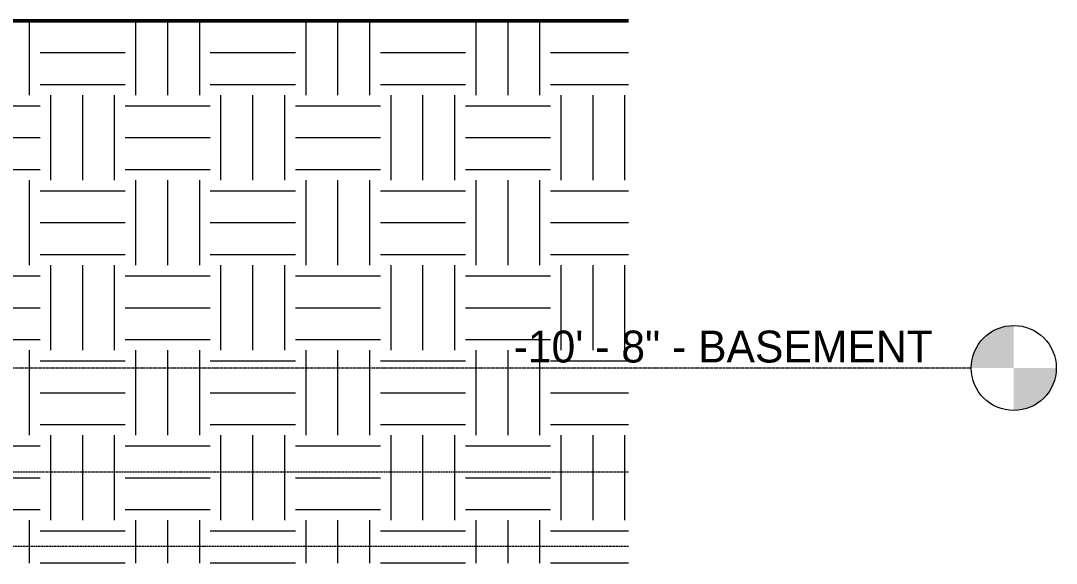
# Model space of a CAD drawing. Header units: inches. Extents: x 9610 to 15331, y -316 to 681.
# Drawn here: x 12275.1 to 12567.3, y -183.1 to -30 of the extents above; entities that cross this region are included whole.
import ezdxf

# ---------------------------------------------------------------- set-up
doc = ezdxf.new("R2010")
doc.units = ezdxf.units.IN
doc.header["$MEASUREMENT"] = 0
doc.linetypes.add('Aligning Line 1_8_', pattern=[0.25, 0.125, -0.125])
doc.linetypes.add('Grid Line 1_2_', pattern=[0.875, 0.5, -0.125, 0.125, -0.125])
for name, color, linetype, lineweight in [('0-1', 7, 'Continuous', 5), ('A-FLOR-LEVL', 51, 'Continuous', 9), ('A-FLOR-LEVL-1', 51, 'Grid Line 1_2_', 9), ('C-TOPO', 7, 'Continuous', 9), ('C-TOPO-1', 7, 'Continuous', 50), ('C-TOPO-2', 55, 'Continuous', 9), ('G-ANNO-SYMB', 111, 'Aligning Line 1_8_', 9)]:
    doc.layers.add(name, color=color, linetype=linetype, lineweight=lineweight)
doc.styles.add('Century Gothic', font='ufonts.com_century-gothic.ttf', dxfattribs={"height": 9})
pattern_1 = [(0, (11008.554, 72), (24, 24), [24, -24]), (0, (11008.554, 81), (24, 24), [24, -24]), (0, (11008.554, 90), (24, 24), [24, -24]), (90, (11011.554, 93), (-24, 24), [24, -24]), (90, (11020.554, 93), (-24, 24), [24, -24]), (90, (11029.554, 93), (-24, 24), [24, -24])]

# ---------------------------------------------------------------- blocks, each defined once
blk = doc.blocks.new('CTR  - Topography_rvt-1-BUILDING SECTION - EAST_WEST - LOOKING SOUTH2')
at = {"layer": 'C-TOPO'}
h = blk.add_hatch(dxfattribs=at)
h.set_pattern_fill('FP_12', color=256, style=0, pattern_type=2)
h.set_pattern_definition(pattern_1)
h.paths.add_polyline_path([(12326.59, -183.11), (12326.59, -30), (12266.59, -30), (12266.59, -183.11), (12305.97, -183.11)], flags=0)
h = blk.add_hatch(dxfattribs=at)
h.set_pattern_fill('FP_12', color=256, style=0, pattern_type=2)
h.set_pattern_definition(pattern_1)
h.paths.add_polyline_path([(12367.44, -183.11), (12375.07, -183.11), (12375.07, -30), (12326.59, -30), (12326.59, -183.11), (12358.62, -183.11)], flags=0)
h = blk.add_hatch(dxfattribs=at)
h.set_pattern_fill('FP_12', color=256, style=0, pattern_type=2)
h.set_pattern_definition(pattern_1)
h.paths.add_polyline_path([(12375.07, -183.11), (12446.61, -183.11), (12446.61, -30), (12375.07, -30), (12375.07, -94.35)], flags=0)
at = {"layer": 'C-TOPO-1'}
for p, q in [((12282.15, -30), (12266.59, -30)), ((12326.59, -30), (12282.15, -30)), ((12358.62, -30), (12326.59, -30)), ((12375.07, -30), (12358.62, -30)), ((12446.61, -30), (12375.07, -30))]:
    blk.add_line(p, q, dxfattribs=at)
at = {"layer": 'C-TOPO-2'}
for p, q in [((12266.59, -30), (12282.15, -30)), ((12282.15, -30), (12326.59, -30)), ((12358.62, -30), (12326.59, -30)), ((12375.07, -30), (12358.62, -30)), ((12446.61, -30), (12375.07, -30))]:
    blk.add_line(p, q, dxfattribs=at)
blk = doc.blocks.new('Level - Level Head - Circle-50818-BUILDING SECTION - EAST_WEST - LOOKING SOUTH2')
at = {"layer": 'A-FLOR-LEVL'}
h = blk.add_hatch(color=256, dxfattribs=at)
edge = h.paths.add_edge_path(flags=0)
edge.add_line((12555.28, 0), (12543.28, 0))
edge.add_arc((12555.28, 0), 12, 90, 180, ccw=False)
edge.add_line((12555.28, 12), (12555.28, 0))
h = blk.add_hatch(color=256, dxfattribs=at)
edge = h.paths.add_edge_path(flags=0)
edge.add_line((12555.28, -12), (12555.28, 0))
edge.add_line((12555.28, 0), (12567.28, 0))
edge.add_arc((12555.28, 0), 12, 270, 360, ccw=False)
blk.add_circle((12555.28, 0), 12, dxfattribs=at)

msp = doc.modelspace()

# ---------------------------------------------------------------- linework, layer by layer
at = {"layer": 'A-FLOR-LEVL-1'}
msp.add_line((9610.24, -128), (12543.28, -128), dxfattribs=at)
at = {"layer": 'G-ANNO-SYMB'}
for p, q in [((9706.24, -157.31), (12446.61, -157.31)), ((9690.98, -178.24), (12446.61, -178.24))]:
    msp.add_line(p, q, dxfattribs=at)

# ---------------------------------------------------------------- block references
at = {"layer": '0-1'}
msp.add_blockref('CTR  - Topography_rvt-1-BUILDING SECTION - EAST_WEST - LOOKING SOUTH2', (0, 0), dxfattribs=at)
at = {"layer": 'A-FLOR-LEVL'}
msp.add_blockref('Level - Level Head - Circle-50818-BUILDING SECTION - EAST_WEST - LOOKING SOUTH2', (0, -128), dxfattribs=at)

# ---------------------------------------------------------------- texts
at = {"layer": 'A-FLOR-LEVL', "insert": (12414.16, -117.45), "char_height": 9, "width": 142.713, "attachment_point": 1, "style": 'Century Gothic'}
msp.add_mtext('-10\' - 8" - BASEMENT', dxfattribs=at)

doc.saveas('drawing.dxf')
